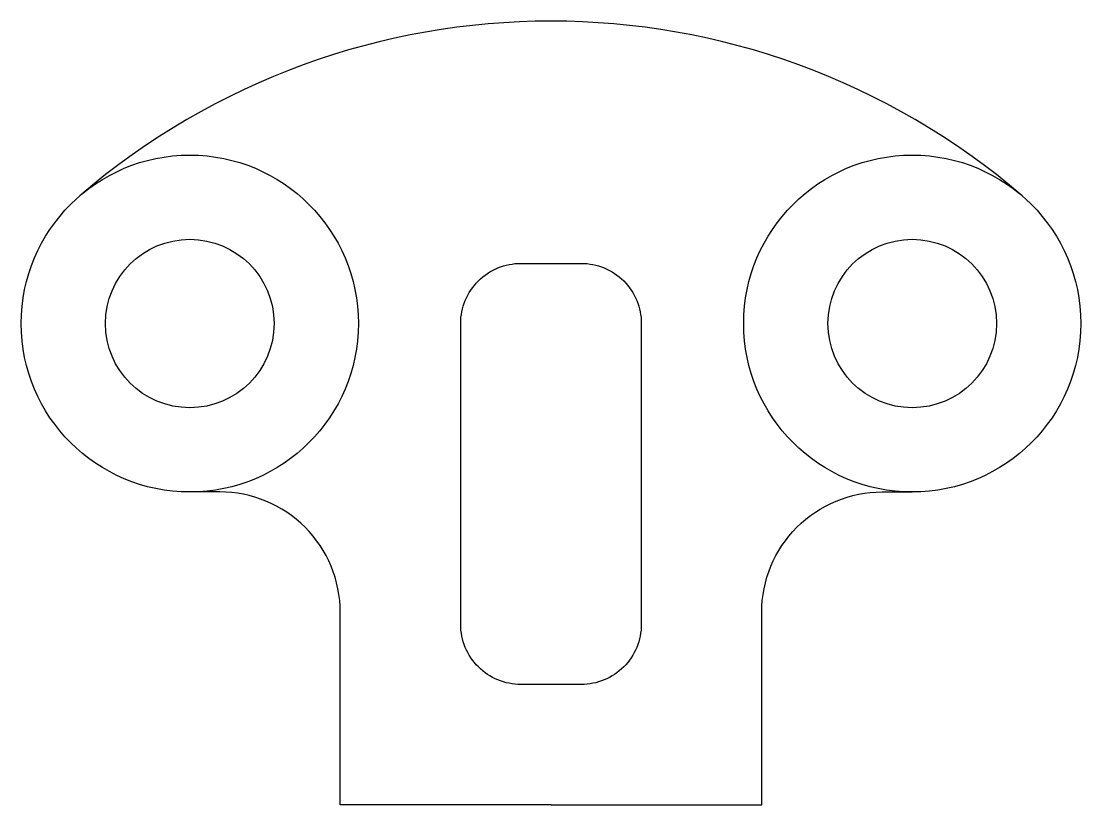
# Model space of a CAD drawing. Header units: millimetres. Extents: x 95.7 to 113.3, y 195.8 to 208.9.
import ezdxf

# ---------------------------------------------------------------- set-up
doc = ezdxf.new("R2010")
doc.units = ezdxf.units.MM

msp = doc.modelspace()

# ---------------------------------------------------------------- linework, layer by layer
msp.add_lwpolyline([(104.029, 204.85), (105.029, 204.85, -0.414214), (106.029, 203.85), (106.029, 198.85, -0.414214), (105.029, 197.85), (104.029, 197.85, -0.414214), (103.029, 198.85), (103.029, 203.85, -0.414214)], format="xyb", close=True)
for points in [[(104.529, 195.85), (101.029, 195.85), (101.029, 199.05, 0.414214), (99.029, 201.05), (98.529, 201.05)], [(104.529, 195.85), (108.029, 195.85), (108.029, 199.05, -0.414214), (110.029, 201.05), (110.529, 201.05)]]:
    msp.add_lwpolyline(points, format="xyb")
for centre, radius in [((98.529, 203.85), 2.8), ((110.529, 203.85), 2.8), ((98.529, 203.85), 1.4), ((110.529, 203.85), 1.4)]:
    msp.add_circle(centre, radius)
msp.add_arc((104.529, 196.876), 12, 49.2943, 130.7057)

doc.saveas('drawing.dxf')
